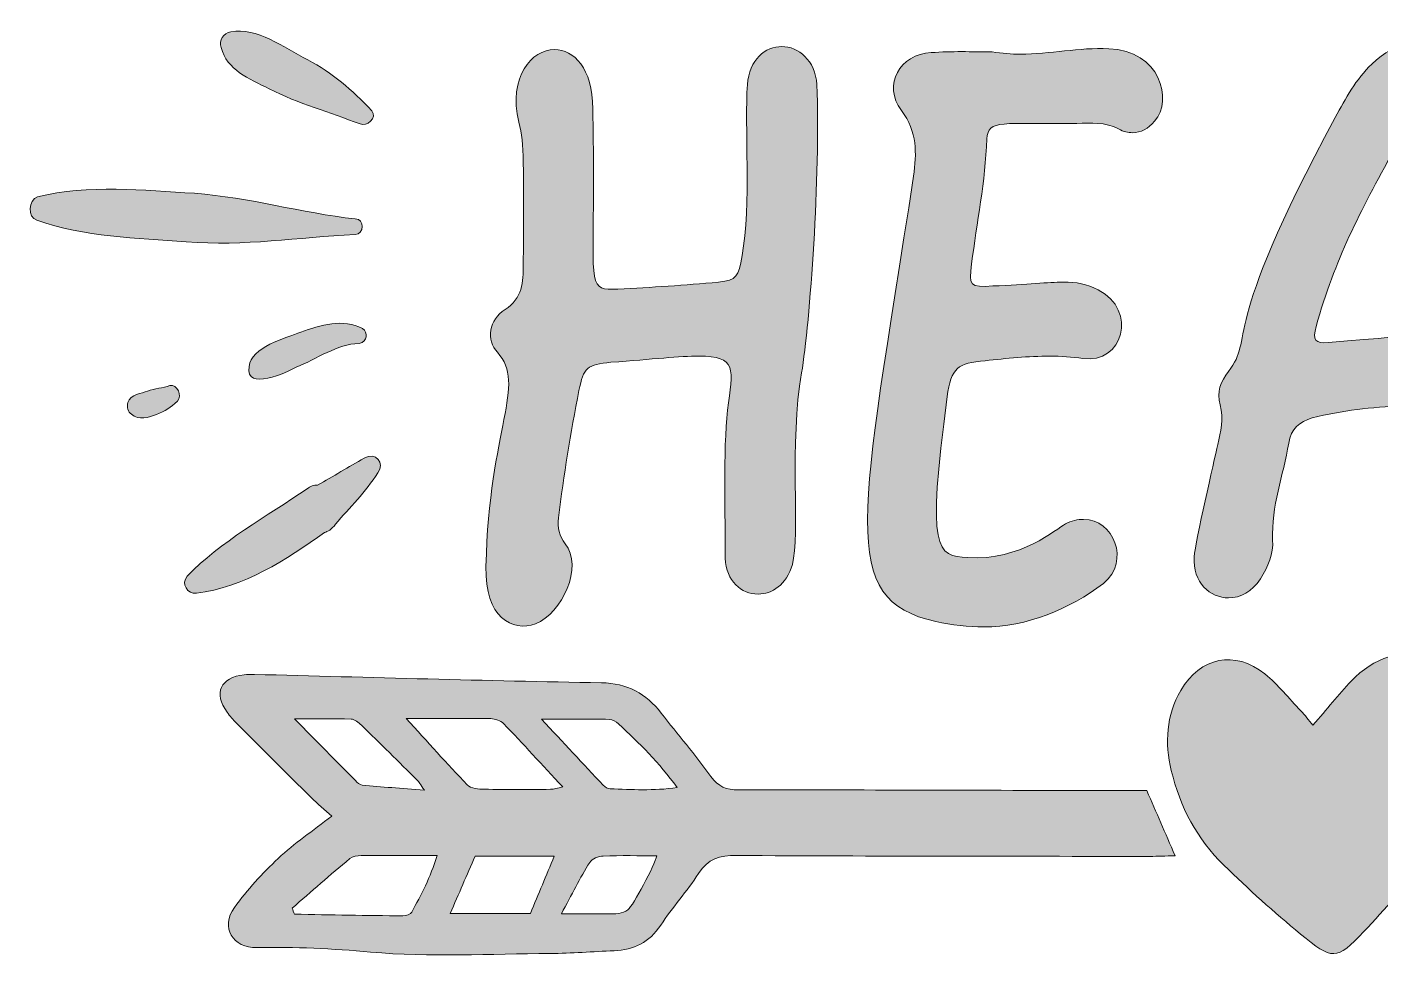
# Model space of a CAD drawing. Header units: inches. Extents: x 148 to 931, y -908 to -173.
# Drawn here: x 169.1 to 538.3, y -908.4 to -653.9 of the extents above; entities that cross this region are included whole.
import ezdxf

# ---------------------------------------------------------------- set-up
doc = ezdxf.new("R2010")
doc.units = ezdxf.units.IN
doc.header["$MEASUREMENT"] = 0
doc.layers.add('Layer 1', color=7, linetype='Continuous')

# ---------------------------------------------------------------- blocks, each defined once
blk = doc.blocks.new('block 5')
at = {"layer": 'Layer 1', "true_color": 0xffffff}
h = blk.add_hatch(color=7, dxfattribs=at)
h.dxf.hatch_style = 2
edge = h.paths.add_edge_path()
edge.add_spline(control_points=[(294.27, -800.94), (295.11, -762.9), (305.5, -751.47), (297.39, -742.53), (294.27, -739.21), (295.11, -733.6), (299.47, -730.9), (304.25, -727.78), (304.46, -723.41), (304.46, -718.63), (304.46, -689.95), (304.87, -686.41), (303.21, -679.76), (300.3, -667.5), (306.75, -660.02), (312.98, -660.02), (318.18, -660.02), (323.37, -665), (323.37, -676.23), (323.58, -683.3), (323.58, -690.36), (323.58, -697.22), (323.58, -724.87), (322.13, -725.7), (330.23, -725.28), (339.38, -724.87), (348.52, -724.24), (357.67, -723.41), (362.86, -722.79), (363.07, -721.96), (364.11, -716.14), (366.61, -702.83), (364.74, -680.18), (365.57, -669.58), (365.98, -662.72), (370.56, -659.19), (374.92, -659.19), (379.49, -659.19), (384.07, -662.93), (384.48, -669.58), (385.52, -694.11), (382.61, -734.63), (380.32, -748.15), (377, -767.06), (379.91, -792.62), (377.83, -800.32), (376.17, -805.93), (372.22, -808.42), (368.48, -808.42), (363.9, -808.42), (359.75, -804.89), (359.54, -798.65), (359.54, -787.43), (358.92, -769.35), (360.16, -758.33), (361.62, -746.9), (362.86, -743.57), (352.26, -743.57), (347.28, -743.57), (339.79, -744.41), (328.36, -745.24), (321.92, -745.86), (320.88, -746.69), (319.63, -752.93), (317.35, -764.57), (315.47, -776), (314.02, -787.64), (313.81, -790.34), (314.23, -792.62), (315.89, -794.7), (320.88, -800.94), (315.06, -813.62), (307.78, -816.53), (301.55, -818.82), (293.86, -814.87), (294.27, -800.94)], knot_values=[0, 0, 0, 0, 1, 1, 1, 2, 2, 2, 3, 3, 3, 4, 4, 4, 5, 5, 5, 6, 6, 6, 7, 7, 7, 8, 8, 8, 9, 9, 9, 10, 10, 10, 11, 11, 11, 12, 12, 12, 13, 13, 13, 14, 14, 14, 15, 15, 15, 16, 16, 16, 17, 17, 17, 18, 18, 18, 19, 19, 19, 20, 20, 20, 21, 21, 21, 22, 22, 22, 23, 23, 23, 24, 24, 24, 25, 25, 25, 25], degree=3, periodic=1)
h = blk.add_hatch(color=7, dxfattribs=at)
h.dxf.hatch_style = 2
edge = h.paths.add_edge_path()
edge.add_spline(control_points=[(410.88, -694.52), (411.71, -688.28), (411.92, -682.47), (407.56, -676.64), (402.36, -669.58), (407.14, -661.27), (415.66, -660.85), (421.28, -660.43), (426.68, -660.64), (432.29, -660.64), (434.99, -661.06), (437.49, -661.27), (439.98, -661.27), (448.09, -661.27), (455.99, -659.39), (464.09, -659.81), (478.02, -660.22), (481.76, -673.74), (476.56, -679.55), (474.9, -681.63), (472.82, -682.67), (470.54, -682.67), (469.5, -682.67), (468.04, -682.47), (466.79, -681.63), (463.05, -679.76), (459.31, -679.97), (455.36, -680.18), (434.99, -680.39), (431.25, -678.93), (430.84, -684.34), (430.42, -695.98), (428.13, -707.2), (426.68, -718.42), (425.85, -724.45), (426.26, -724.87), (432.5, -724.45), (442.06, -724.04), (447.67, -723.41), (451.62, -723.41), (455.36, -723.41), (458.07, -723.83), (461.18, -725.49), (472.2, -731.1), (467.83, -745.86), (457.03, -744.2), (454.12, -743.78), (451, -743.57), (448.09, -743.57), (442.06, -743.57), (436.24, -744.2), (430.42, -744.82), (422.94, -745.44), (421.07, -746.69), (420.03, -754.59), (414.42, -796.99), (417.12, -798.03), (425.64, -798.45), (439.98, -799.48), (449.96, -790.55), (452.25, -789.3), (453.91, -788.47), (455.57, -788.05), (457.23, -788.05), (465.34, -788.05), (470.12, -799.28), (462.64, -805.51), (453.28, -812.58), (441.85, -817.36), (430, -817.36), (425.85, -817.36), (421.28, -816.95), (416.91, -815.9), (389.89, -809.88), (396.33, -788.47), (410.88, -694.52)], knot_values=[0, 0, 0, 0, 1, 1, 1, 2, 2, 2, 3, 3, 3, 4, 4, 4, 5, 5, 5, 6, 6, 6, 7, 7, 7, 8, 8, 8, 9, 9, 9, 10, 10, 10, 11, 11, 11, 12, 12, 12, 13, 13, 13, 14, 14, 14, 15, 15, 15, 16, 16, 16, 17, 17, 17, 18, 18, 18, 19, 19, 19, 20, 20, 20, 21, 21, 21, 22, 22, 22, 23, 23, 23, 24, 24, 24, 25, 25, 25, 25], degree=3, periodic=1)
h = blk.add_hatch(color=7, dxfattribs=at)
h.dxf.hatch_style = 2
edge = h.paths.add_edge_path()
edge.add_spline(control_points=[(496.73, -809.46), (491.74, -809.46), (486.96, -805.31), (487.38, -798.24), (487.79, -793.87), (492.78, -772.26), (493.82, -767.69), (494.65, -764.15), (495.48, -760.62), (494.44, -756.88), (493.4, -753.34), (494.65, -750.43), (496.73, -747.73), (504.21, -738.17), (493.4, -738.58), (525.83, -678.52), (528.74, -673.32), (531.44, -668.12), (535.8, -663.97), (539.13, -660.64), (542.66, -658.98), (545.99, -658.98), (550.56, -658.98), (554.72, -662.1), (557.42, -667.92), (563.86, -682.26), (567.4, -697.43), (568.44, -713.23), (570.31, -738.79), (568.64, -723.62), (568.64, -788.89), (568.85, -793.67), (569.06, -798.24), (572.18, -802.19), (576.13, -807.38), (575.5, -812.37), (570.93, -815.9), (568.85, -817.57), (566.98, -818.19), (564.9, -818.19), (558.04, -818.19), (551.81, -809.25), (551.81, -798.65), (551.81, -755), (553.68, -756.67), (544.12, -757.08), (535.8, -757.5), (527.7, -758.33), (519.59, -760.41), (516.06, -761.45), (513.77, -763.32), (513.15, -767.27), (511.69, -776.2), (508.37, -784.52), (508.78, -793.67), (508.99, -797.41), (507.54, -800.94), (505.46, -804.27), (503.17, -807.8), (500.05, -809.46), (496.73, -809.46)], knot_values=[0, 0, 0, 0, 1, 1, 1, 2, 2, 2, 3, 3, 3, 4, 4, 4, 5, 5, 5, 6, 6, 6, 7, 7, 7, 8, 8, 8, 9, 9, 9, 10, 10, 10, 11, 11, 11, 12, 12, 12, 13, 13, 13, 14, 14, 14, 15, 15, 15, 16, 16, 16, 17, 17, 17, 18, 18, 18, 19, 19, 19, 20, 20, 20, 20], degree=3, periodic=1)
edge = h.paths.add_edge_path()
edge.add_spline(control_points=[(523.96, -739.83), (553.68, -737.55), (551.39, -737.55), (551.81, -730.48), (552.22, -715.72), (549.73, -701.38), (545.37, -687.45), (545.16, -686.83), (544.53, -686.2), (544.33, -685.79), (542.87, -685.79), (542.45, -686.62), (541.83, -687.45), (532.48, -704.5), (525.83, -716.97), (520.63, -735.47), (519.59, -739.21), (520.42, -740.25), (523.96, -739.83)], knot_values=[0, 0, 0, 0, 1, 1, 1, 2, 2, 2, 3, 3, 3, 4, 4, 4, 5, 5, 5, 6, 6, 6, 6], degree=3, periodic=1)
at = {"layer": 'Layer 1', "lineweight": 0}
for points, knots in [([(294.27, -800.94), (295.11, -762.9), (305.5, -751.47), (297.39, -742.53), (294.27, -739.21), (295.11, -733.6), (299.47, -730.9), (304.25, -727.78), (304.46, -723.41), (304.46, -718.63), (304.46, -689.95), (304.87, -686.41), (303.21, -679.76), (300.3, -667.5), (306.75, -660.02), (312.98, -660.02), (318.18, -660.02), (323.37, -665), (323.37, -676.23), (323.58, -683.3), (323.58, -690.36), (323.58, -697.22), (323.58, -724.87), (322.13, -725.7), (330.23, -725.28), (339.38, -724.87), (348.52, -724.24), (357.67, -723.41), (362.86, -722.79), (363.07, -721.96), (364.11, -716.14), (366.61, -702.83), (364.74, -680.18), (365.57, -669.58), (365.98, -662.72), (370.56, -659.19), (374.92, -659.19), (379.49, -659.19), (384.07, -662.93), (384.48, -669.58), (385.52, -694.11), (382.61, -734.63), (380.32, -748.15), (377, -767.06), (379.91, -792.62), (377.83, -800.32), (376.17, -805.93), (372.22, -808.42), (368.48, -808.42), (363.9, -808.42), (359.75, -804.89), (359.54, -798.65), (359.54, -787.43), (358.92, -769.35), (360.16, -758.33), (361.62, -746.9), (362.86, -743.57), (352.26, -743.57), (347.28, -743.57), (339.79, -744.41), (328.36, -745.24), (321.92, -745.86), (320.88, -746.69), (319.63, -752.93), (317.35, -764.57), (315.47, -776), (314.02, -787.64), (313.81, -790.34), (314.23, -792.62), (315.89, -794.7), (320.88, -800.94), (315.06, -813.62), (307.78, -816.53), (301.55, -818.82), (293.86, -814.87), (294.27, -800.94)], [0, 0, 0, 0, 1, 1, 1, 2, 2, 2, 3, 3, 3, 4, 4, 4, 5, 5, 5, 6, 6, 6, 7, 7, 7, 8, 8, 8, 9, 9, 9, 10, 10, 10, 11, 11, 11, 12, 12, 12, 13, 13, 13, 14, 14, 14, 15, 15, 15, 16, 16, 16, 17, 17, 17, 18, 18, 18, 19, 19, 19, 20, 20, 20, 21, 21, 21, 22, 22, 22, 23, 23, 23, 24, 24, 24, 25, 25, 25, 25]), ([(410.88, -694.52), (411.71, -688.28), (411.92, -682.47), (407.56, -676.64), (402.36, -669.58), (407.14, -661.27), (415.66, -660.85), (421.28, -660.43), (426.68, -660.64), (432.29, -660.64), (434.99, -661.06), (437.49, -661.27), (439.98, -661.27), (448.09, -661.27), (455.99, -659.39), (464.09, -659.81), (478.02, -660.22), (481.76, -673.74), (476.56, -679.55), (474.9, -681.63), (472.82, -682.67), (470.54, -682.67), (469.5, -682.67), (468.04, -682.47), (466.79, -681.63), (463.05, -679.76), (459.31, -679.97), (455.36, -680.18), (434.99, -680.39), (431.25, -678.93), (430.84, -684.34), (430.42, -695.98), (428.13, -707.2), (426.68, -718.42), (425.85, -724.45), (426.26, -724.87), (432.5, -724.45), (442.06, -724.04), (447.67, -723.41), (451.62, -723.41), (455.36, -723.41), (458.07, -723.83), (461.18, -725.49), (472.2, -731.1), (467.83, -745.86), (457.03, -744.2), (454.12, -743.78), (451, -743.57), (448.09, -743.57), (442.06, -743.57), (436.24, -744.2), (430.42, -744.82), (422.94, -745.44), (421.07, -746.69), (420.03, -754.59), (414.42, -796.99), (417.12, -798.03), (425.64, -798.45), (439.98, -799.48), (449.96, -790.55), (452.25, -789.3), (453.91, -788.47), (455.57, -788.05), (457.23, -788.05), (465.34, -788.05), (470.12, -799.28), (462.64, -805.51), (453.28, -812.58), (441.85, -817.36), (430, -817.36), (425.85, -817.36), (421.28, -816.95), (416.91, -815.9), (389.89, -809.88), (396.33, -788.47), (410.88, -694.52)], [0, 0, 0, 0, 1, 1, 1, 2, 2, 2, 3, 3, 3, 4, 4, 4, 5, 5, 5, 6, 6, 6, 7, 7, 7, 8, 8, 8, 9, 9, 9, 10, 10, 10, 11, 11, 11, 12, 12, 12, 13, 13, 13, 14, 14, 14, 15, 15, 15, 16, 16, 16, 17, 17, 17, 18, 18, 18, 19, 19, 19, 20, 20, 20, 21, 21, 21, 22, 22, 22, 23, 23, 23, 24, 24, 24, 25, 25, 25, 25]), ([(496.73, -809.46), (491.74, -809.46), (486.96, -805.31), (487.38, -798.24), (487.79, -793.87), (492.78, -772.26), (493.82, -767.69), (494.65, -764.15), (495.48, -760.62), (494.44, -756.88), (493.4, -753.34), (494.65, -750.43), (496.73, -747.73), (504.21, -738.17), (493.4, -738.58), (525.83, -678.52), (528.74, -673.32), (531.44, -668.12), (535.8, -663.97), (539.13, -660.64), (542.66, -658.98), (545.99, -658.98), (550.56, -658.98), (554.72, -662.1), (557.42, -667.92), (563.86, -682.26), (567.4, -697.43), (568.44, -713.23), (570.31, -738.79), (568.64, -723.62), (568.64, -788.89), (568.85, -793.67), (569.06, -798.24), (572.18, -802.19), (576.13, -807.38), (575.5, -812.37), (570.93, -815.9), (568.85, -817.57), (566.98, -818.19), (564.9, -818.19), (558.04, -818.19), (551.81, -809.25), (551.81, -798.65), (551.81, -755), (553.68, -756.67), (544.12, -757.08), (535.8, -757.5), (527.7, -758.33), (519.59, -760.41), (516.06, -761.45), (513.77, -763.32), (513.15, -767.27), (511.69, -776.2), (508.37, -784.52), (508.78, -793.67), (508.99, -797.41), (507.54, -800.94), (505.46, -804.27), (503.17, -807.8), (500.05, -809.46), (496.73, -809.46)], [0, 0, 0, 0, 1, 1, 1, 2, 2, 2, 3, 3, 3, 4, 4, 4, 5, 5, 5, 6, 6, 6, 7, 7, 7, 8, 8, 8, 9, 9, 9, 10, 10, 10, 11, 11, 11, 12, 12, 12, 13, 13, 13, 14, 14, 14, 15, 15, 15, 16, 16, 16, 17, 17, 17, 18, 18, 18, 19, 19, 19, 20, 20, 20, 20]), ([(523.96, -739.83), (553.68, -737.55), (551.39, -737.55), (551.81, -730.48), (552.22, -715.72), (549.73, -701.38), (545.37, -687.45), (545.16, -686.83), (544.53, -686.2), (544.33, -685.79), (542.87, -685.79), (542.45, -686.62), (541.83, -687.45), (532.48, -704.5), (525.83, -716.97), (520.63, -735.47), (519.59, -739.21), (520.42, -740.25), (523.96, -739.83)], [0, 0, 0, 0, 1, 1, 1, 2, 2, 2, 3, 3, 3, 4, 4, 4, 5, 5, 5, 6, 6, 6, 6])]:
    blk.add_open_spline(points, degree=3, knots=knots, dxfattribs=at)
blk = doc.blocks.new('block 8')
at = {"layer": 'Layer 1', "true_color": 0xffffff}
h = blk.add_hatch(color=7, dxfattribs=at)
h.dxf.hatch_style = 2
edge = h.paths.add_edge_path()
edge.add_spline(control_points=[(235.2, -670.72), (243.18, -674.81), (251.68, -677.11), (259.93, -680.29), (261.8, -681.23), (264.73, -678.57), (263.12, -676.73), (257.8, -670.89), (252.29, -666.35), (245.71, -662.86), (239.11, -659.37), (231.73, -653.89), (224.72, -655.16), (222.65, -655.54), (221.3, -657.48), (222.09, -659.47), (223.62, -665.58), (229.58, -667.91), (235.2, -670.72)], knot_values=[0, 0, 0, 0, 1, 1, 1, 2, 2, 2, 3, 3, 3, 4, 4, 4, 5, 5, 5, 6, 6, 6, 6], degree=3, periodic=1)
h = blk.add_hatch(color=7, dxfattribs=at)
h.dxf.hatch_style = 2
edge = h.paths.add_edge_path()
edge.add_spline(control_points=[(258.64, -706.16), (243.89, -704.58), (229.9, -700.29), (214.81, -699.2), (201.01, -698.29), (185.84, -696.78), (171.96, -700.14), (169.56, -701), (169.15, -705.77), (171.85, -706.55), (184.59, -711.06), (199.13, -711.41), (212.51, -712.39), (228.51, -713.75), (242.94, -711.13), (258.57, -710.43), (261.12, -710.4), (261.19, -706.13), (258.64, -706.16)], knot_values=[0, 0, 0, 0, 1, 1, 1, 2, 2, 2, 3, 3, 3, 4, 4, 4, 5, 5, 5, 6, 6, 6, 6], degree=3, periodic=1)
h = blk.add_hatch(color=7, dxfattribs=at)
h.dxf.hatch_style = 2
edge = h.paths.add_edge_path()
edge.add_spline(control_points=[(229.72, -746.37), (228.44, -753.41), (240.2, -747.88), (242.53, -746.6), (248.08, -744.32), (253.74, -740.31), (259.67, -740.09), (262.14, -739.64), (262.11, -737.09), (260.64, -736.08), (255.43, -733.19), (248.98, -735.21), (243.77, -737), (239.8, -738.58), (230.06, -741.19), (229.72, -746.37)], knot_values=[0, 0, 0, 0, 1, 1, 1, 2, 2, 2, 3, 3, 3, 4, 4, 4, 5, 5, 5, 5], degree=3, periodic=1)
h = blk.add_hatch(color=7, dxfattribs=at)
h.dxf.hatch_style = 2
edge = h.paths.add_edge_path()
edge.add_spline(control_points=[(208.09, -751.56), (206.1, -752.35), (203.97, -752.31), (201.98, -753.09), (200.4, -753.8), (197.44, -753.92), (196.58, -756.2), (196.39, -757.51), (196.61, -758.75), (197.59, -759.42), (199.61, -761.18), (202.42, -760.25), (204.41, -759.46), (206.81, -758.6), (208.31, -757.48), (210.15, -755.87), (211.56, -754.33), (210.15, -751.19), (208.09, -751.56)], knot_values=[0, 0, 0, 0, 1, 1, 1, 2, 2, 2, 3, 3, 3, 4, 4, 4, 5, 5, 5, 6, 6, 6, 6], degree=3, periodic=1)
h = blk.add_hatch(color=7, dxfattribs=at)
h.dxf.hatch_style = 2
edge = h.paths.add_edge_path()
edge.add_spline(control_points=[(261.07, -771.35), (256.83, -773.81), (252.59, -776.29), (248.35, -778.76), (247.45, -778.49), (246.29, -779.13), (245.54, -779.69), (234.56, -787.22), (221.77, -794.22), (212.81, -803.51), (211.05, -805.53), (212.88, -808.6), (215.36, -808.15), (227.87, -806.74), (240.1, -798.99), (250.25, -791.61), (251.08, -791.46), (252.24, -790.83), (253.25, -789.36), (257.12, -784.84), (261.47, -780.64), (264.78, -775.36), (266.88, -772.85), (264.14, -769.51), (261.07, -771.35)], knot_values=[0, 0, 0, 0, 1, 1, 1, 2, 2, 2, 3, 3, 3, 4, 4, 4, 5, 5, 5, 6, 6, 6, 7, 7, 7, 8, 8, 8, 8], degree=3, periodic=1)
at = {"layer": 'Layer 1', "lineweight": 0}
for points, knots in [([(235.2, -670.72), (243.18, -674.81), (251.68, -677.11), (259.93, -680.29), (261.8, -681.23), (264.73, -678.57), (263.12, -676.73), (257.8, -670.89), (252.29, -666.35), (245.71, -662.86), (239.11, -659.37), (231.73, -653.89), (224.72, -655.16), (222.65, -655.54), (221.3, -657.48), (222.09, -659.47), (223.62, -665.58), (229.58, -667.91), (235.2, -670.72)], [0, 0, 0, 0, 1, 1, 1, 2, 2, 2, 3, 3, 3, 4, 4, 4, 5, 5, 5, 6, 6, 6, 6]), ([(258.64, -706.16), (243.89, -704.58), (229.9, -700.29), (214.81, -699.2), (201.01, -698.29), (185.84, -696.78), (171.96, -700.14), (169.56, -701), (169.15, -705.77), (171.85, -706.55), (184.59, -711.06), (199.13, -711.41), (212.51, -712.39), (228.51, -713.75), (242.94, -711.13), (258.57, -710.43), (261.12, -710.4), (261.19, -706.13), (258.64, -706.16)], [0, 0, 0, 0, 1, 1, 1, 2, 2, 2, 3, 3, 3, 4, 4, 4, 5, 5, 5, 6, 6, 6, 6]), ([(229.72, -746.37), (228.44, -753.41), (240.2, -747.88), (242.53, -746.6), (248.08, -744.32), (253.74, -740.31), (259.67, -740.09), (262.14, -739.64), (262.11, -737.09), (260.64, -736.08), (255.43, -733.19), (248.98, -735.21), (243.77, -737), (239.8, -738.58), (230.06, -741.19), (229.72, -746.37)], [0, 0, 0, 0, 1, 1, 1, 2, 2, 2, 3, 3, 3, 4, 4, 4, 5, 5, 5, 5]), ([(208.09, -751.56), (206.1, -752.35), (203.97, -752.31), (201.98, -753.09), (200.4, -753.8), (197.44, -753.92), (196.58, -756.2), (196.39, -757.51), (196.61, -758.75), (197.59, -759.42), (199.61, -761.18), (202.42, -760.25), (204.41, -759.46), (206.81, -758.6), (208.31, -757.48), (210.15, -755.87), (211.56, -754.33), (210.15, -751.19), (208.09, -751.56)], [0, 0, 0, 0, 1, 1, 1, 2, 2, 2, 3, 3, 3, 4, 4, 4, 5, 5, 5, 6, 6, 6, 6]), ([(261.07, -771.35), (256.83, -773.81), (252.59, -776.29), (248.35, -778.76), (247.45, -778.49), (246.29, -779.13), (245.54, -779.69), (234.56, -787.22), (221.77, -794.22), (212.81, -803.51), (211.05, -805.53), (212.88, -808.6), (215.36, -808.15), (227.87, -806.74), (240.1, -798.99), (250.25, -791.61), (251.08, -791.46), (252.24, -790.83), (253.25, -789.36), (257.12, -784.84), (261.47, -780.64), (264.78, -775.36), (266.88, -772.85), (264.14, -769.51), (261.07, -771.35)], [0, 0, 0, 0, 1, 1, 1, 2, 2, 2, 3, 3, 3, 4, 4, 4, 5, 5, 5, 6, 6, 6, 7, 7, 7, 8, 8, 8, 8])]:
    blk.add_open_spline(points, degree=3, knots=knots, dxfattribs=at)
blk = doc.blocks.new('block 6')
at = {"layer": 'Layer 1'}
blk.add_blockref('block 8', (0, 0), dxfattribs=at)
blk = doc.blocks.new('block 9')
at = {"layer": 'Layer 1', "true_color": 0xe43b40}
h = blk.add_hatch(color=13, dxfattribs=at)
h.dxf.hatch_style = 2
edge = h.paths.add_edge_path()
edge.add_spline(control_points=[(519.77, -844.18), (523.57, -839.77), (526.71, -835.79), (530.19, -832.13), (536.33, -825.67), (544.02, -823.45), (552.77, -824.51), (557.83, -825.12), (561.51, -827.8), (563.91, -832.17), (567.2, -838.15), (568.41, -844.51), (566.45, -851.19), (565.6, -854.06), (564.6, -856.92), (563.32, -859.63), (556.05, -875.11), (545.24, -888.14), (533.64, -900.42), (526.12, -908.39), (525.01, -908.17), (516.39, -901.08), (509.15, -895.12), (502.16, -888.82), (495.44, -882.28), (488.16, -875.19), (483.48, -866.41), (481.14, -856.51), (479.35, -848.96), (479.75, -841.56), (483.74, -834.68), (489, -825.6), (498.49, -823.6), (506.66, -830.19), (510.28, -833.11), (513.25, -836.84), (516.47, -840.25), (517.59, -841.43), (518.58, -842.75), (519.77, -844.18)], knot_values=[0, 0, 0, 0, 1, 1, 1, 2, 2, 2, 3, 3, 3, 4, 4, 4, 5, 5, 5, 6, 6, 6, 7, 7, 7, 8, 8, 8, 9, 9, 9, 10, 10, 10, 11, 11, 11, 12, 12, 12, 13, 13, 13, 13], degree=3, periodic=1)
h = blk.add_hatch(color=13, dxfattribs=at)
h.dxf.hatch_style = 2
edge = h.paths.add_edge_path()
edge.add_spline(control_points=[(474.46, -861.97), (477.09, -868.01), (479.46, -873.47), (482.17, -879.71), (479.54, -879.79), (477.41, -879.91), (475.27, -879.91), (437.71, -879.87), (400.14, -879.89), (362.58, -879.65), (358.02, -879.63), (354.81, -880.58), (352.23, -884.56), (349.08, -889.43), (345.13, -893.79), (341.94, -898.65), (338.85, -903.38), (334.58, -905.37), (329.2, -905.61), (323.38, -905.88), (317.56, -906.33), (311.75, -906.37), (295.42, -906.49), (279.11, -907.43), (262.78, -905.98), (252.5, -905.07), (242.14, -904.51), (231.83, -904.75), (225.33, -904.9), (221.69, -899.29), (225.7, -893.82), (229.22, -889.02), (233.29, -884.51), (237.64, -880.44), (242.01, -876.36), (247.03, -872.98), (252.22, -868.93), (250.31, -867.23), (248.36, -865.64), (246.59, -863.88), (239.77, -857.15), (233.01, -850.37), (226.24, -843.59), (225.32, -842.66), (224.45, -841.65), (223.68, -840.59), (219.92, -835.44), (221.9, -831.12), (228.32, -830.4), (229.25, -830.3), (230.2, -830.3), (231.13, -830.32), (262.67, -831.11), (294.21, -832.06), (325.75, -832.59), (332.86, -832.71), (337.92, -835.51), (342.07, -840.87), (346.57, -846.65), (351.35, -852.22), (355.62, -858.15), (357.63, -860.95), (359.8, -861.79), (363.11, -861.79), (396.36, -861.76), (429.6, -861.89), (462.85, -861.97), (466.6, -861.98), (470.35, -861.97), (474.46, -861.97)], knot_values=[0, 0, 0, 0, 1, 1, 1, 2, 2, 2, 3, 3, 3, 4, 4, 4, 5, 5, 5, 6, 6, 6, 7, 7, 7, 8, 8, 8, 9, 9, 9, 10, 10, 10, 11, 11, 11, 12, 12, 12, 13, 13, 13, 14, 14, 14, 15, 15, 15, 16, 16, 16, 17, 17, 17, 18, 18, 18, 19, 19, 19, 20, 20, 20, 21, 21, 21, 22, 22, 22, 23, 23, 23, 23], degree=3, periodic=1)
edge = h.paths.add_edge_path()
edge.add_spline(control_points=[(272.55, -842.31), (278.36, -848.69), (283.64, -854.69), (289.19, -860.42), (290.15, -861.41), (292.27, -861.57), (293.87, -861.6), (299.86, -861.73), (305.85, -861.68), (311.84, -861.63), (312.81, -861.62), (313.77, -861.26), (315.19, -860.98), (309.54, -854.88), (304.38, -849.22), (299.07, -843.7), (298.28, -842.88), (296.78, -842.39), (295.6, -842.37), (287.95, -842.25), (280.3, -842.31), (272.55, -842.31)], knot_values=[0, 0, 0, 0, 1, 1, 1, 2, 2, 2, 3, 3, 3, 4, 4, 4, 5, 5, 5, 6, 6, 6, 7, 7, 7, 7], degree=3, periodic=1)
edge = h.paths.add_edge_path()
edge.add_spline(control_points=[(241.41, -894.01), (241.63, -894.56), (241.84, -895.11), (242.05, -895.66), (251.91, -895.83), (261.77, -896.02), (271.63, -896.11), (272.46, -896.11), (273.73, -895.69), (274.05, -895.08), (276.54, -890.39), (279.17, -885.74), (280.93, -879.65), (273.35, -879.65), (266.8, -879.62), (260.26, -879.69), (259.19, -879.7), (257.87, -879.88), (257.12, -880.52), (251.82, -884.94), (246.63, -889.5), (241.41, -894.01)], knot_values=[0, 0, 0, 0, 1, 1, 1, 2, 2, 2, 3, 3, 3, 4, 4, 4, 5, 5, 5, 6, 6, 6, 7, 7, 7, 7], degree=3, periodic=1)
edge = h.paths.add_edge_path()
edge.add_spline(control_points=[(309.41, -842.5), (315.34, -848.85), (320.76, -854.69), (326.23, -860.48), (326.71, -860.99), (327.49, -861.49), (328.15, -861.5), (334.01, -861.63), (339.9, -862.11), (346.41, -861.15), (341.49, -854.32), (336.03, -848.98), (330.41, -843.79), (329.76, -843.19), (328.8, -842.57), (327.97, -842.56), (322.07, -842.45), (316.17, -842.5), (309.41, -842.5)], knot_values=[0, 0, 0, 0, 1, 1, 1, 2, 2, 2, 3, 3, 3, 4, 4, 4, 5, 5, 5, 6, 6, 6, 6], degree=3, periodic=1)
edge = h.paths.add_edge_path()
edge.add_spline(control_points=[(291.31, -879.86), (289.07, -885.01), (286.86, -890.09), (284.51, -895.48), (292.26, -895.48), (299.45, -895.48), (306.38, -895.48), (308.63, -890.1), (310.68, -885.18), (312.9, -879.86), (305.37, -879.86), (298.48, -879.86), (291.31, -879.86)], knot_values=[0, 0, 0, 0, 1, 1, 1, 2, 2, 2, 3, 3, 3, 4, 4, 4, 4], degree=3, periodic=1)
edge = h.paths.add_edge_path()
edge.add_spline(control_points=[(242.07, -842.43), (248.18, -848.62), (253.42, -853.95), (258.69, -859.25), (259.21, -859.77), (259.88, -860.39), (260.52, -860.46), (265.81, -860.98), (271.12, -861.37), (277.49, -861.9), (276.33, -860.23), (276.01, -859.59), (275.53, -859.12), (270.48, -854.11), (265.42, -849.1), (260.3, -844.15), (259.54, -843.41), (258.48, -842.54), (257.53, -842.5), (252.74, -842.34), (247.95, -842.43), (242.07, -842.43)], knot_values=[0, 0, 0, 0, 1, 1, 1, 2, 2, 2, 3, 3, 3, 4, 4, 4, 5, 5, 5, 6, 6, 6, 7, 7, 7, 7], degree=3, periodic=1)
edge = h.paths.add_edge_path()
edge.add_spline(control_points=[(314.83, -895.58), (319.68, -895.58), (323.41, -895.59), (327.13, -895.57), (328.25, -895.57), (329.39, -895.63), (330.49, -895.44), (331.36, -895.29), (332.3, -894.96), (332.99, -894.43), (334.44, -893.33), (340.31, -882.3), (340.89, -879.74), (335.97, -879.74), (331.11, -879.62), (326.26, -879.82), (324.97, -879.87), (323.15, -880.55), (322.55, -881.53), (319.94, -885.79), (317.7, -890.27), (314.83, -895.58)], knot_values=[0, 0, 0, 0, 1, 1, 1, 2, 2, 2, 3, 3, 3, 4, 4, 4, 5, 5, 5, 6, 6, 6, 7, 7, 7, 7], degree=3, periodic=1)
at = {"layer": 'Layer 1', "lineweight": 0}
for points, knots in [([(519.77, -844.18), (523.57, -839.77), (526.71, -835.79), (530.19, -832.13), (536.33, -825.67), (544.02, -823.45), (552.77, -824.51), (557.83, -825.12), (561.51, -827.8), (563.91, -832.17), (567.2, -838.15), (568.41, -844.51), (566.45, -851.19), (565.6, -854.06), (564.6, -856.92), (563.32, -859.63), (556.05, -875.11), (545.24, -888.14), (533.64, -900.42), (526.12, -908.39), (525.01, -908.17), (516.39, -901.08), (509.15, -895.12), (502.16, -888.82), (495.44, -882.28), (488.16, -875.19), (483.48, -866.41), (481.14, -856.51), (479.35, -848.96), (479.75, -841.56), (483.74, -834.68), (489, -825.6), (498.49, -823.6), (506.66, -830.19), (510.28, -833.11), (513.25, -836.84), (516.47, -840.25), (517.59, -841.43), (518.58, -842.75), (519.77, -844.18)], [0, 0, 0, 0, 1, 1, 1, 2, 2, 2, 3, 3, 3, 4, 4, 4, 5, 5, 5, 6, 6, 6, 7, 7, 7, 8, 8, 8, 9, 9, 9, 10, 10, 10, 11, 11, 11, 12, 12, 12, 13, 13, 13, 13]), ([(474.46, -861.97), (477.09, -868.01), (479.46, -873.47), (482.17, -879.71), (479.54, -879.79), (477.41, -879.91), (475.27, -879.91), (437.71, -879.87), (400.14, -879.89), (362.58, -879.65), (358.02, -879.63), (354.81, -880.58), (352.23, -884.56), (349.08, -889.43), (345.13, -893.79), (341.94, -898.65), (338.85, -903.38), (334.58, -905.37), (329.2, -905.61), (323.38, -905.88), (317.56, -906.33), (311.75, -906.37), (295.42, -906.49), (279.11, -907.43), (262.78, -905.98), (252.5, -905.07), (242.14, -904.51), (231.83, -904.75), (225.33, -904.9), (221.69, -899.29), (225.7, -893.82), (229.22, -889.02), (233.29, -884.51), (237.64, -880.44), (242.01, -876.36), (247.03, -872.98), (252.22, -868.93), (250.31, -867.23), (248.36, -865.64), (246.59, -863.88), (239.77, -857.15), (233.01, -850.37), (226.24, -843.59), (225.32, -842.66), (224.45, -841.65), (223.68, -840.59), (219.92, -835.44), (221.9, -831.12), (228.32, -830.4), (229.25, -830.3), (230.2, -830.3), (231.13, -830.32), (262.67, -831.11), (294.21, -832.06), (325.75, -832.59), (332.86, -832.71), (337.92, -835.51), (342.07, -840.87), (346.57, -846.65), (351.35, -852.22), (355.62, -858.15), (357.63, -860.95), (359.8, -861.79), (363.11, -861.79), (396.36, -861.76), (429.6, -861.89), (462.85, -861.97), (466.6, -861.98), (470.35, -861.97), (474.46, -861.97)], [0, 0, 0, 0, 1, 1, 1, 2, 2, 2, 3, 3, 3, 4, 4, 4, 5, 5, 5, 6, 6, 6, 7, 7, 7, 8, 8, 8, 9, 9, 9, 10, 10, 10, 11, 11, 11, 12, 12, 12, 13, 13, 13, 14, 14, 14, 15, 15, 15, 16, 16, 16, 17, 17, 17, 18, 18, 18, 19, 19, 19, 20, 20, 20, 21, 21, 21, 22, 22, 22, 23, 23, 23, 23]), ([(242.07, -842.43), (248.18, -848.62), (253.42, -853.95), (258.69, -859.25), (259.21, -859.77), (259.88, -860.39), (260.52, -860.46), (265.81, -860.98), (271.12, -861.37), (277.49, -861.9), (276.33, -860.23), (276.01, -859.59), (275.53, -859.12), (270.48, -854.11), (265.42, -849.1), (260.3, -844.15), (259.54, -843.41), (258.48, -842.54), (257.53, -842.5), (252.74, -842.34), (247.95, -842.43), (242.07, -842.43)], [0, 0, 0, 0, 1, 1, 1, 2, 2, 2, 3, 3, 3, 4, 4, 4, 5, 5, 5, 6, 6, 6, 7, 7, 7, 7]), ([(272.55, -842.31), (278.36, -848.69), (283.64, -854.69), (289.19, -860.42), (290.15, -861.41), (292.27, -861.57), (293.87, -861.6), (299.86, -861.73), (305.85, -861.68), (311.84, -861.63), (312.81, -861.62), (313.77, -861.26), (315.19, -860.98), (309.54, -854.88), (304.38, -849.22), (299.07, -843.7), (298.28, -842.88), (296.78, -842.39), (295.6, -842.37), (287.95, -842.25), (280.3, -842.31), (272.55, -842.31)], [0, 0, 0, 0, 1, 1, 1, 2, 2, 2, 3, 3, 3, 4, 4, 4, 5, 5, 5, 6, 6, 6, 7, 7, 7, 7]), ([(309.41, -842.5), (315.34, -848.85), (320.76, -854.69), (326.23, -860.48), (326.71, -860.99), (327.49, -861.49), (328.15, -861.5), (334.01, -861.63), (339.9, -862.11), (346.41, -861.15), (341.49, -854.32), (336.03, -848.98), (330.41, -843.79), (329.76, -843.19), (328.8, -842.57), (327.97, -842.56), (322.07, -842.45), (316.17, -842.5), (309.41, -842.5)], [0, 0, 0, 0, 1, 1, 1, 2, 2, 2, 3, 3, 3, 4, 4, 4, 5, 5, 5, 6, 6, 6, 6]), ([(241.41, -894.01), (241.63, -894.56), (241.84, -895.11), (242.05, -895.66), (251.91, -895.83), (261.77, -896.02), (271.63, -896.11), (272.46, -896.11), (273.73, -895.69), (274.05, -895.08), (276.54, -890.39), (279.17, -885.74), (280.93, -879.65), (273.35, -879.65), (266.8, -879.62), (260.26, -879.69), (259.19, -879.7), (257.87, -879.88), (257.12, -880.52), (251.82, -884.94), (246.63, -889.5), (241.41, -894.01)], [0, 0, 0, 0, 1, 1, 1, 2, 2, 2, 3, 3, 3, 4, 4, 4, 5, 5, 5, 6, 6, 6, 7, 7, 7, 7]), ([(291.31, -879.86), (289.07, -885.01), (286.86, -890.09), (284.51, -895.48), (292.26, -895.48), (299.45, -895.48), (306.38, -895.48), (308.63, -890.1), (310.68, -885.18), (312.9, -879.86), (305.37, -879.86), (298.48, -879.86), (291.31, -879.86)], [0, 0, 0, 0, 1, 1, 1, 2, 2, 2, 3, 3, 3, 4, 4, 4, 4]), ([(314.83, -895.58), (319.68, -895.58), (323.41, -895.59), (327.13, -895.57), (328.25, -895.57), (329.39, -895.63), (330.49, -895.44), (331.36, -895.29), (332.3, -894.96), (332.99, -894.43), (334.44, -893.33), (340.31, -882.3), (340.89, -879.74), (335.97, -879.74), (331.11, -879.62), (326.26, -879.82), (324.97, -879.87), (323.15, -880.55), (322.55, -881.53), (319.94, -885.79), (317.7, -890.27), (314.83, -895.58)], [0, 0, 0, 0, 1, 1, 1, 2, 2, 2, 3, 3, 3, 4, 4, 4, 5, 5, 5, 6, 6, 6, 7, 7, 7, 7])]:
    blk.add_open_spline(points, degree=3, knots=knots, dxfattribs=at)
blk = doc.blocks.new('block 2')
at = {"layer": 'Layer 1'}
for name in ['block 6', 'block 5', 'block 9']:
    blk.add_blockref(name, (0, 0), dxfattribs=at)

msp = doc.modelspace()

# ---------------------------------------------------------------- block references
at = {"layer": 'Layer 1'}
msp.add_blockref('block 2', (0, 0), dxfattribs=at)

doc.saveas('drawing.dxf')
